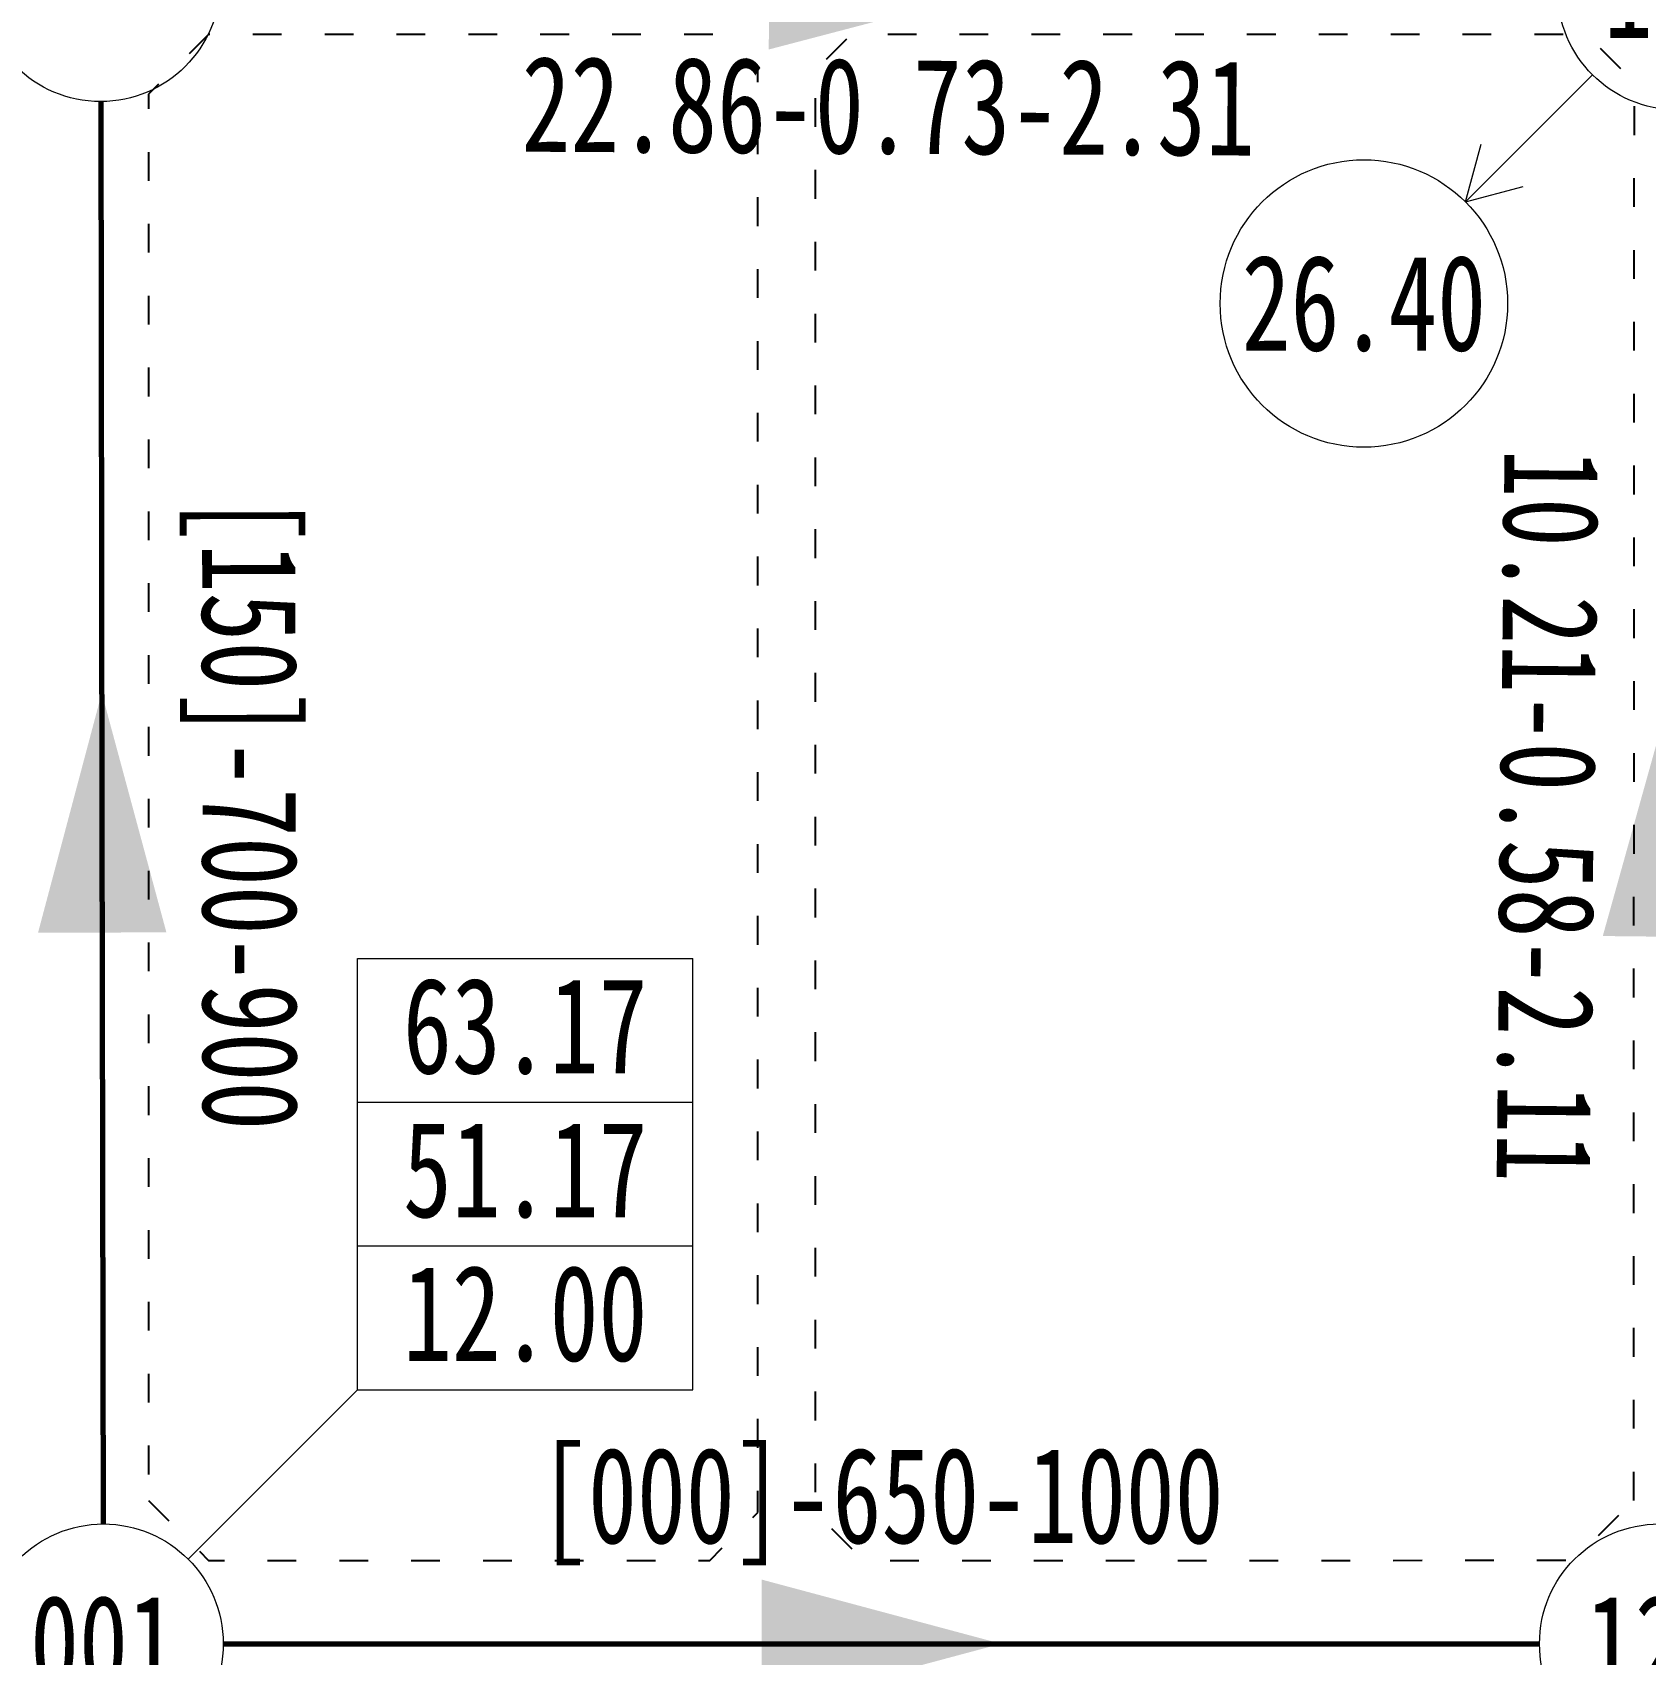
# Model space of a CAD drawing. Header units: millimetres. Extents: x 19715 to 35549, y 3563 to 14826.
# Drawn here: x 21746 to 22419, y 9703 to 10380 of the extents above; entities that cross this region are included whole.
import ezdxf
from ezdxf.enums import TextEntityAlignment as Align

# ---------------------------------------------------------------- set-up
doc = ezdxf.new("R2010")
doc.units = ezdxf.units.MM
doc.linetypes.add('ACAD_ISO03W100', pattern=[30, 12, -18])
doc.layers.get('0').update_dxf_attribs({"color": 9, "linetype": 'ACAD_ISO03W100'})
for name, color, linetype, lineweight in [('上管段标注', 93, 'Continuous', 13), ('下管段标注', 93, 'Continuous', 13), ('管段', 4, 'Continuous', 70), ('节点', 30, 'Continuous', 13), ('节点压力', 6, 'Continuous', 13), ('节点流量', 40, 'Continuous', 13)]:
    doc.layers.add(name, color=color, linetype=linetype, lineweight=lineweight)
doc.styles.add('管段仿宋', font='simfang.ttf', dxfattribs={"width": 0.75})
doc.styles.add('节点仿宋', font='simfang.ttf', dxfattribs={"width": 0.75})

msp = doc.modelspace()

# ---------------------------------------------------------------- linework, layer by layer
at = {"flags": 128}
for points in [[(21794.47, 9767.17), (21819.47, 9742.17), (22028.82, 9742.17), (22048.82, 9762.17), (22048.82, 10364.16), (22033.82, 10379.16), (21819.46, 10379.16), (21794.46, 10354.16)], [(22414.49, 9767.17), (22414.77, 10359.15), (22394.77, 10379.16), (22087.82, 10379.16), (22072.82, 10364.16), (22072.82, 9762.17), (22092.82, 9742.17), (22389.49, 9742.18)]]:
    msp.add_lwpolyline(points, close=True, dxfattribs=at)
at = {"layer": '管段'}
for points in [[(21774.51, 10351.15), (21775.03, 10054.25), (21775.56, 9757.35)], [(21825.64, 9707.35), (22100.41, 9707.35), (22375.17, 9707.35)]]:
    msp.add_lwpolyline(points, dxfattribs=at)
for points in [[(22153.54, 10399.13), (22053.4, 10372.87), (22053.68, 10426.46)], [(21774.94, 10104.25), (21801.92, 10004.3), (21748.33, 10004.2)], [(22429.45, 10102.5), (22455.16, 10002.21), (22401.58, 10002.79)], [(22150.41, 9707.35), (22050.41, 9680.56), (22050.41, 9734.15)]]:
    msp.add_solid(points, dxfattribs=at)
at = {"layer": '节点'}
for centre in [(21774.42, 10401.15), (22432.65, 10397.65), (21775.64, 9707.35), (22425.17, 9707.35)]:
    msp.add_circle(centre, 50, dxfattribs=at)
at = {"layer": '节点压力'}
for p, q in [((21881.71, 9993.42), (22021.71, 9993.42)), ((21881.71, 9813.42), (21881.71, 9993.42)), ((22021.71, 9813.42), (22021.71, 9993.42)), ((21881.71, 9933.42), (22021.71, 9933.42)), ((21881.71, 9873.42), (22021.71, 9873.42)), ((21811, 9742.71), (21881.71, 9813.42)), ((21881.71, 9813.42), (22021.71, 9813.42))]:
    msp.add_line(p, q, dxfattribs=at)
at = {"layer": '节点流量'}
for q in [(22397.3, 10362.29), (22350.74, 10333.41), (22368.41, 10315.73)]:
    msp.add_line((22344.26, 10309.26), q, dxfattribs=at)
msp.add_circle((22301.84, 10266.83), 60, dxfattribs=at)

# ---------------------------------------------------------------- texts
at = {"layer": '上管段标注', "style": '管段仿宋', "width": 0.75}
msp.add_text('[150]-700-900', height=40, rotation=270.10085, dxfattribs=at).set_placement((21805.03, 10054.3), align=Align.BOTTOM_CENTER)
msp.add_text('[000]-650-1000', height=40, dxfattribs=at).set_placement((22100.41, 9737.35), align=Align.BOTTOM_CENTER)
at = {"layer": '下管段标注', "style": '管段仿宋', "width": 0.75}
for s, rotation, p in [('22.86-0.73-2.31', 359.69478, (22103.38, 10369.4)), ('10.21-0.58-2.11', 269.3791, (22398.91, 10052.82))]:
    msp.add_text(s, height=40, rotation=rotation, dxfattribs=at).set_placement(p, align=Align.TOP_CENTER)
at = {"layer": '节点', "style": '节点仿宋', "width": 0.75}
for s, p in [('111', (22432.65, 10397.65)), ('001', (21775.64, 9707.35)), ('128', (22425.17, 9707.35))]:
    msp.add_text(s, height=40, dxfattribs=at).set_placement(p, align=Align.MIDDLE)
at = {"layer": '节点压力', "style": '节点仿宋', "width": 0.75}
for s, p in [('63.17', (21951.71, 9933.42)), ('51.17', (21951.71, 9873.42)), ('12.00', (21951.71, 9813.42))]:
    msp.add_text(s, height=40, dxfattribs=at).set_placement(p, align=Align.BOTTOM_CENTER)
at = {"layer": '节点流量', "style": '节点仿宋', "width": 0.75}
msp.add_text('26.40', height=40, dxfattribs=at).set_placement((22301.84, 10266.83), align=Align.MIDDLE)

doc.saveas('drawing.dxf')
